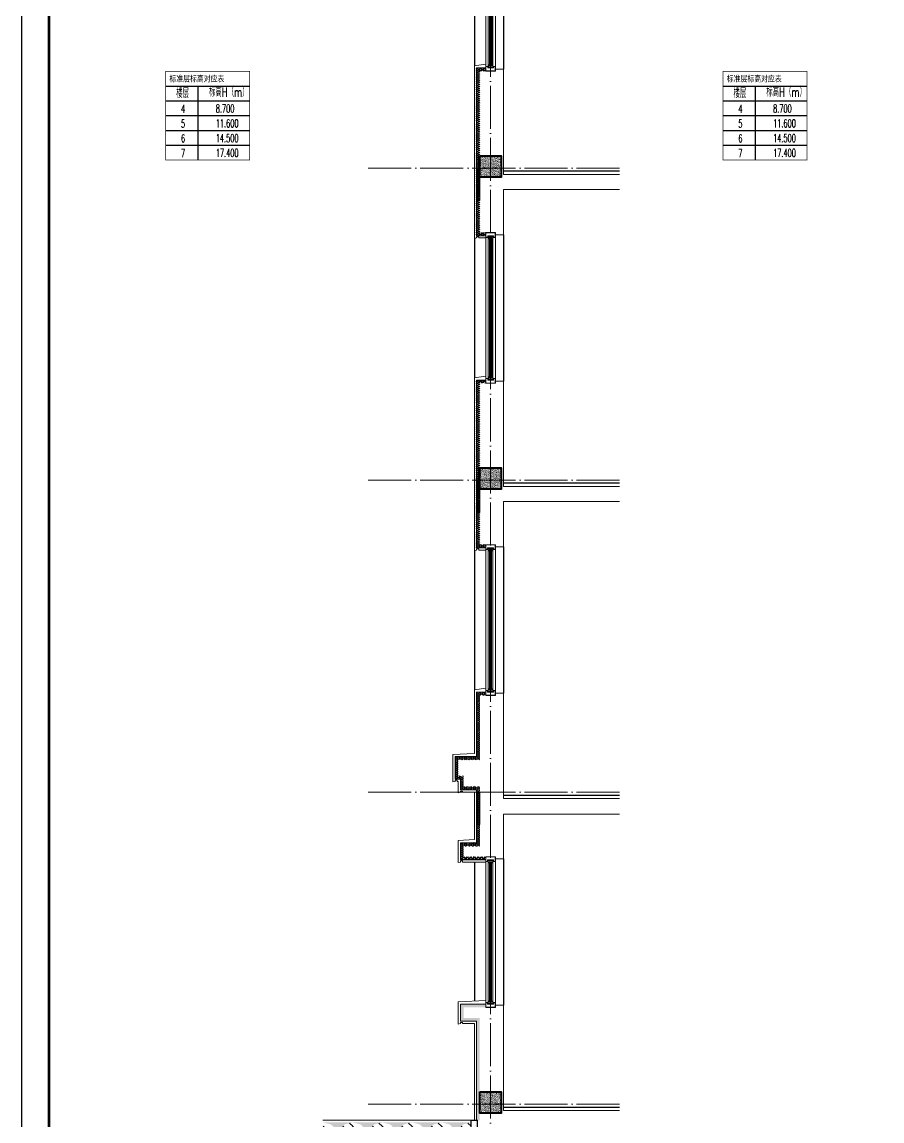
# Model space of a CAD drawing. Extents: x -518115 to 389031, y -231062 to 1628073.
# Drawn here: x 245830 to 253822, y -216562 to -206348 of the extents above; entities that cross this region are included whole.
import ezdxf

# ---------------------------------------------------------------- set-up
doc = ezdxf.new("R2010")
doc.units = 0
doc.header["$LTSCALE"] = 1000
doc.header["$MEASUREMENT"] = 0
doc.linetypes.add('DASH', pattern=[0.35, 0.25, -0.1])
doc.linetypes.add('DOTE', pattern=[2.42, 2, -0.2, 0.02, -0.2])
for name, color, linetype in [('C-Sheet-图框', 101, 'Continuous'), ('COLUMN', 9, 'Continuous'), ('PUB_TEXT', 4, 'Continuous'), ('图框', 140, 'Continuous'), ('看线', 251, 'Continuous'), ('立面-看线', 251, 'Continuous')]:
    doc.layers.add(name, color=color, linetype=linetype)
for name, color, linetype, lineweight in [('DOTE', 19, 'DOTE', 9), ('PUB_HATCH', 8, 'Continuous', 9), ('S_WINDOW', 144, 'Continuous', 15), ('WALL', 9, 'Continuous', 40), ('内粉刷', 37, 'Continuous', 9), ('立面-中轮廓线', 213, 'Continuous', 35), ('粉刷', 251, 'Continuous', 9), ('细细', 250, 'Continuous', 0)]:
    doc.layers.add(name, color=color, linetype=linetype, lineweight=lineweight)
doc.layers.add('yichutu', color=7, linetype='Continuous', true_color=0xffffff, plot=False)
doc.styles.add('_TCH_DIM', font='SIMPLEX.shx', dxfattribs={"width": 0.7, "bigfont": 'GBCBIG.shx'})
doc.styles.add('宋体', font='', dxfattribs={"height": 50})
doc.styles.get('宋体').set_extended_font_data('SimSun')
pattern_1 = [(50, (28072.99, 249033.25), (143.452037, -12.550427), [15, -165]), (355, (28072.99, 249033.25), (-27.750267, 150.438427), [12, -132]), (100.4514, (28084.94, 249032.2), (115.701876, 137.88791), [12.74804, -140.22842]), (46.1842, (28072.99, 249073.25), (213.44821, -33.1038), [22.5, -247.5]), (96.6356, (28090.77, 249070.5), (186.93254, 194.82357), [19.12206, -210.3426]), (351.1842, (28072.99, 249073.25), (186.93239, 194.82372), [18, -198]), (21, (28092.99, 249063.25), (119.38141, -80.52378), [15, -165]), (326, (28092.99, 249063.25), (48.663066, 145.03001), [12, -132]), (71.4514, (28102.93, 249056.54), (168.044526, 64.5061), [12.74804, -140.22842]), (37.5, (28072.986, 249033.25), (2.431971, 66.578771), [0, -130.4, 0, -134, 0, -132.5]), (7.5, (28072.986, 249033.25), (52.613907, 78.882342), [0, -76.4, 0, -127.4, 0, -50.5]), (327.5, (28028.386, 249033.25), (106.764487, -4.510974), [0, -50, 0, -156, 0, -207]), (317.5, (28008.39, 249033.25), (116.637234, 20.020996), [0, -65, 0, -103.6, 0, -147])]
pattern_2 = [(0, (-1465833.181, -475865.907), (16.66875, 9.623705), [11.1125, -22.225]), (120, (-1465833.181, -475865.907), (-16.66874801, 9.62370845), [11.1125, -22.225]), (60, (-1465833.181, -475865.907), (1.99e-06, 19.24741345), [-22.225, 11.1125])]
pattern_3 = [(315, (-218910.2607, -140541.0897), (-1.767766953, -1.767766953), []), (315, (-218909.0822, -140541.0897), (-1.767766953, -1.767766953), [])]
pattern_4 = [(315, (-218910.2607, -141979.3279), (-1.767766953, -1.767766953), []), (315, (-218909.0822, -141979.3279), (-1.767766953, -1.767766953), [])]
pattern_5 = [(0, (-811253.24, -385446.952), (16.66875, 9.623705), [11.1125, -22.225]), (120, (-811253.24, -385446.952), (-16.66874801, 9.62370845), [11.1125, -22.225]), (60, (-811253.24, -385446.952), (1.99e-06, 19.24741345), [-22.225, 11.1125])]

# ---------------------------------------------------------------- blocks, each defined once
blk = doc.blocks.new('$LinePat$素土夯实')
at = {"color": 0}
for p, q in [((0, -210), (210, 0)), ((120, -300), (420, 0)), ((420, 0), (608, -188)), ((495, -300), (795, 0)), ((615, 0), (705, -90)), ((315, -105), (502, -293)), ((210, -210), (300, -300)), ((705, -300), (795, -210))]:
    blk.add_line(p, q, dxfattribs=at)
blk = doc.blocks.new('$LinePat$自然土壤')
at = {"color": 0}
for p, q in [((0, -90), (71, -19)), ((0, -300), (211, -89)), ((210, -300), (286, -224)), ((420, -300), (630, -90))]:
    blk.add_line(p, q, dxfattribs=at)
for points in [[(0, 0), (630, 0), (168, -45), (462, -45)], [(168, -45), (462, -45), (252, -132), (378, -132)], [(252, -132), (378, -132), (315, -300)]]:
    blk.add_solid(points, dxfattribs=at)
blk = doc.blocks.new('sanshui')
at = {"layer": '粉刷'}
h = blk.add_hatch(dxfattribs=at)
h.set_pattern_fill('混凝土', color=256, scale=20)
h.set_pattern_definition(pattern_1)
edge = h.paths.add_edge_path()
edge.add_line((346318, 427330), (346258, 427330))
edge.add_line((346258, 427330), (346258, 427160))
edge.add_arc((346158, 427160), 100, 271.7184, 360, ccw=False)
edge.add_line((346161, 427060), (345138, 427030))
edge.add_line((345138, 427030), (345138, 426970))
edge.add_line((345138, 426970), (346318, 427005))
edge.add_line((346318, 427005), (346318, 427330))
h = blk.add_hatch(dxfattribs=at)
h.set_pattern_fill('混凝土', color=256, scale=20)
h.set_pattern_definition(pattern_1)
h.paths.add_polyline_path([(346338, 426896), (346338, 426996), (345038, 426957), (345038, 426857)])
at = {"layer": 'COLUMN'}
for p, q in [((346258, 427330), (346318, 427330)), ((346258, 427160), (346258, 427330)), ((346318, 426995), (346318, 427330)), ((346161, 427060), (345138, 427030)), ((346338, 426996), (345038, 426957)), ((345038, 426857), (345038, 426957)), ((345138, 426960), (345138, 427030)), ((346338, 426896), (345038, 426857))]:
    blk.add_line(p, q, dxfattribs=at)
blk.add_arc((346158, 427160), 100, 271.7184, 0, dxfattribs=at)
at = {"layer": '立面-中轮廓线', "linetype": 'DASH', "ltscale": 0.3}
blk.add_lwpolyline([(345028, 426857), (345028, 426966), (346318, 427005)], dxfattribs=at)
at = {"layer": '粉刷'}
blk.add_line((344881, 427330), (346258, 427330), dxfattribs=at)
at = {"layer": '粉刷', "yscale": 0.4, "zscale": 0.4}
for name, p, xscale, rotation in [('$LinePat$自然土壤', (345157, 427310), -0.4369306507241237, 359.9999999999903), ('$LinePat$自然土壤', (345432, 427310), -0.4369306507241237, 359.9999999999903), ('$LinePat$自然土壤', (345707, 427310), -0.4369306507241237, 359.9999999999903), ('$LinePat$自然土壤', (345983, 427310), -0.4369306507241237, 359.9999999999903), ('$LinePat$自然土壤', (346258, 427310), -0.4369306507241237, 359.9999999999903), ('$LinePat$素土夯实', (345444, 426869), -0.5117605352322558, 1.718358001643932), ('$LinePat$素土夯实', (345851, 426881), -0.5117605352322558, 1.718358001643932), ('$LinePat$素土夯实', (346258, 426893), -0.5117605352322558, 1.718358001643932)]:
    blk.add_blockref(name, p, dxfattribs=dict(at, xscale=xscale, rotation=rotation))
blk = doc.blocks.new('GFDDDDRG')
at = {"layer": '图框'}
blk.add_lwpolyline([(923310, -107437), (923310, -159999), (893610, -159999), (893610, -107437)], close=True, dxfattribs=at)
blk.add_lwpolyline([(923310, -107437), (923310, -159999), (893610, -159999), (893610, -107437)], close=True, dxfattribs=at)
at = {"layer": '图框', "const_width": 50}
blk.add_lwpolyline([(894110, -159499), (922810, -159499), (922810, -108687), (894110, -108687)], close=True, dxfattribs=at)
blk = doc.blocks.new('yct-1051-594-26275-14850-25-1002.0')
at = {"layer": 'yichutu', "color": 7, "true_color": 0xffffff}
blk.add_lwpolyline([(0, 0), (0, 14850), (26275, 14850), (26275, 0)], close=True, dxfattribs=at)
blk = doc.blocks.new('zrszerf')
at = {"layer": '细细'}
h = blk.add_hatch(dxfattribs=at)
h.set_pattern_fill('金属', color=256, style=0)
h.set_pattern_definition(pattern_3)
h.paths.add_polyline_path([(257695, 608543), (257715, 608543), (257715, 608557), (257765, 608557), (257765, 608543), (257785, 608543), (257785, 608588), (257695, 608588)])
h.paths.add_polyline_path([(257713, 608559), (257713, 608545), (257697, 608545), (257697, 608586), (257783, 608586), (257783, 608545), (257767, 608545), (257767, 608559)], flags=16)
h = blk.add_hatch(dxfattribs=at)
h.set_pattern_fill('金属', color=256, style=0)
h.set_pattern_definition(pattern_3)
h.paths.add_polyline_path([(257762, 608555), (257762, 608530), (257750, 608530), (257750, 608540), (257729, 608540), (257729, 608530), (257717, 608530), (257717, 608555)])
h.paths.add_polyline_path([(257719, 608553), (257719, 608532), (257727, 608532), (257727, 608542), (257752, 608542), (257752, 608532), (257760, 608532), (257760, 608553)], flags=16)
h = blk.add_hatch(color=256, dxfattribs=at)
edge = h.paths.add_edge_path()
edge.add_line((257735, 608540), (257735, 608528))
edge.add_arc((257740, 608520), 9.44, 61.5175, 118.4825, ccw=False)
edge.add_line((257744, 608528), (257744, 608540))
edge.add_arc((257740, 608548), 9.44, 241.5175, 298.4825, ccw=False)
h = blk.add_hatch(dxfattribs=at)
h.set_pattern_fill('金属', color=256, style=0)
h.set_pattern_definition(pattern_4)
h.paths.add_polyline_path([(257695, 607233), (257715, 607233), (257715, 607220), (257765, 607220), (257765, 607233), (257785, 607233), (257785, 607188), (257695, 607188)])
h.paths.add_polyline_path([(257713, 607218), (257713, 607231), (257697, 607231), (257697, 607190), (257783, 607190), (257783, 607231), (257767, 607231), (257767, 607218)], flags=16)
h = blk.add_hatch(dxfattribs=at)
h.set_pattern_fill('金属', color=256, style=0)
h.set_pattern_definition(pattern_4)
h.paths.add_polyline_path([(257762, 607222), (257762, 607247), (257750, 607247), (257750, 607237), (257729, 607237), (257729, 607247), (257717, 607247), (257717, 607222)])
h.paths.add_polyline_path([(257719, 607224), (257719, 607245), (257727, 607245), (257727, 607235), (257752, 607235), (257752, 607245), (257760, 607245), (257760, 607224)], flags=16)
h = blk.add_hatch(color=256, dxfattribs=at)
edge = h.paths.add_edge_path()
edge.add_line((257735, 607237), (257735, 607249))
edge.add_arc((257740, 607257), 9.44, 241.5175, 298.4825)
edge.add_line((257744, 607249), (257744, 607237))
edge.add_arc((257740, 607229), 9.44, 61.5175, 118.4825)
at = {"layer": 'S_WINDOW'}
for p, q in [((257695, 607233), (257695, 608543)), ((257717, 607247), (257717, 608530)), ((257762, 607247), (257762, 608530)), ((257785, 607233), (257785, 608543))]:
    blk.add_line(p, q, dxfattribs=at)
for points in [[(257785, 608588), (257785, 608543), (257765, 608543), (257765, 608557), (257715, 608557), (257715, 608543), (257695, 608543), (257695, 608588)], [(257783, 608586), (257783, 608545), (257767, 608545), (257767, 608559), (257713, 608559), (257713, 608545), (257697, 608545), (257697, 608586)], [(257762, 608555), (257762, 608530), (257750, 608530), (257750, 608540), (257729, 608540), (257729, 608530), (257717, 608530), (257717, 608555)], [(257760, 608553), (257760, 608532), (257752, 608532), (257752, 608542), (257727, 608542), (257727, 608532), (257719, 608532), (257719, 608553)], [(257785, 607188), (257785, 607233), (257765, 607233), (257765, 607220), (257715, 607220), (257715, 607233), (257695, 607233), (257695, 607188)], [(257783, 607190), (257783, 607231), (257767, 607231), (257767, 607218), (257713, 607218), (257713, 607231), (257697, 607231), (257697, 607190)], [(257762, 607222), (257762, 607247), (257750, 607247), (257750, 607237), (257729, 607237), (257729, 607247), (257717, 607247), (257717, 607222)], [(257760, 607224), (257760, 607245), (257752, 607245), (257752, 607235), (257727, 607235), (257727, 607245), (257719, 607245), (257719, 607224)]]:
    blk.add_lwpolyline(points, close=True, dxfattribs=at)
at = {"layer": '细细'}
for points in [[(257729, 608530), (257729, 607247)], [(257735, 607249), (257735, 608540)], [(257744, 607249), (257744, 608540)], [(257750, 608530), (257750, 607247)]]:
    blk.add_lwpolyline(points, dxfattribs=at)
for points in [[(257735, 608540), (257735, 608528, -0.253805), (257744, 608528), (257744, 608540, -0.253805)], [(257735, 607237), (257735, 607249, 0.253805), (257744, 607249), (257744, 607237, 0.253805)]]:
    blk.add_lwpolyline(points, format="xyb", close=True, dxfattribs=at)
blk = doc.blocks.new('A$C47771182')
at = {"layer": '立面-看线'}
h = blk.add_hatch(dxfattribs=at)
h.set_pattern_fill('HONEY', color=256, scale=7)
h.set_pattern_definition(pattern_5)
h.paths.add_polyline_path([(30, 0), (0, 0), (0, 900), (-55, 900), (-55, 930), (30, 930)])
h = blk.add_hatch(dxfattribs=at)
h.set_pattern_fill('HONEY', color=256, scale=7)
h.set_pattern_definition(pattern_5)
h.paths.add_polyline_path([(30, 0), (0, 0), (0, -600), (-55, -600), (-55, -630), (30, -630)])
blk = doc.blocks.new('GDGDGRDDSF')
at = {"layer": '立面-看线'}
h = blk.add_hatch(dxfattribs=at)
h.set_pattern_fill('碎沙', color=256, scale=4)
h.set_pattern_definition([(37.5, (148811.253, -502733.035), (-0.32000626, 9.78826475), [0, -7.7216, 0, -8.636, 0, -8.255]), (7.5, (148811.253, -502733.035), (8.99046566, 14.33650201), [0, -4.1656, 0, -6.9596, 0, -2.667]), (327.5, (148805.004, -502733.035), (15.819847405, 0.02874369), [0, -2.54, 0, -9.144, 0, -11.938]), (317.5, (148805.004, -502733.035), (15.27112905, 4.45858647), [0, -1.27, 0, -5.9944, 0, -6.858])])
h.paths.add_polyline_path([(949864, -117371), (950064, -117371), (950064, -117171), (949864, -117171)])
at = {"layer": 'PUB_HATCH', "color": 215, "true_color": 0xa953a0}
blk.add_lwpolyline([(949919, -117916), (949834, -117916), (949834, -116356), (949919, -116356)], dxfattribs=at)
at = {"layer": 'WALL'}
blk.add_lwpolyline([(949864, -117171), (950064, -117171), (950064, -117371), (949864, -117371)], close=True, dxfattribs=at)
at = {"layer": '内粉刷'}
blk.add_line((949814, -117286), (949814, -117936), dxfattribs=at)
for points in [[(949814, -117286), (949814, -116336), (949919, -116321)], [(950009, -116366), (950084, -116366), (950084, -117346)], [(951163, -117346), (950084, -117346)], [(950009, -117906), (950084, -117906), (950084, -117486), (951163, -117486)], [(949854, -117936), (949854, -117926), (949834, -117926), (949834, -117936), (949814, -117941), (949814, -117936)], [(949854, -117936), (949919, -117936)]]:
    blk.add_lwpolyline(points, dxfattribs=at)
at = {"layer": '看线'}
for p, q in [((950084, -115006), (950084, -116366)), ((949814, -115036), (949814, -116336))]:
    blk.add_line(p, q, dxfattribs=at)
at = {"layer": '看线', "color": 32}
blk.add_lwpolyline([(951163, -117316), (950084, -117316)], dxfattribs=at)
blk.add_blockref('zrszerf', (692225, -723574))
at = {"xscale": -1}
blk.add_blockref('A$C47771182', (949864, -117286), dxfattribs=at)
blk = doc.blocks.new('VDVDXAXFSFFX')
at = {"layer": 'PUB_HATCH'}
h = blk.add_hatch(dxfattribs=at)
h.set_pattern_fill('DOTS', color=251, scale=2, style=0)
h.set_pattern_definition([(0, (924712.4965, -148185.593), (1.5875, 3.175), [0, -3.175])])
h.paths.add_polyline_path([(924682, -148186), (924712, -148186), (924712, -147936), (924712, -147886), (924712, -147886), (924712, -147886), (924682, -147886)])
at = {"layer": 'PUB_HATCH', "color": 5}
blk.add_lwpolyline([(924712, -147886), (924682, -147886), (924682, -148186), (924712, -148186)], close=True, dxfattribs=at)

msp = doc.modelspace()

# ---------------------------------------------------------------- hatches: boundary and pattern name
at = {"layer": '立面-看线'}
h = msp.add_hatch(dxfattribs=at)
h.set_pattern_fill('HONEY', color=256, scale=7)
h.set_pattern_definition(pattern_2)
h.paths.add_polyline_path([(250054.6, -213175), (250084.6, -213175), (250084.6, -212605), (250139.6, -212605), (250139.6, -212575), (250054.6, -212575)])
h = msp.add_hatch(dxfattribs=at)
h.set_pattern_fill('HONEY', color=256, scale=7)
h.set_pattern_definition(pattern_2)
h.paths.add_polyline_path([(249854.6, -213175), (249854.6, -213385), (249904.6, -213385), (249904.6, -213485), (250054.6, -213485), (250054.6, -213975), (249904.6, -213975), (249904.6, -214135), (250139.6, -214135), (250139.6, -214105), (250084.6, -214105), (250084.6, -214105), (249934.6, -214105), (249934.6, -214005), (250084.6, -214005), (250084.6, -213455), (249934.6, -213455), (249934.6, -213355), (249884.6, -213355), (249884.6, -213205), (250084.6, -213205), (250084.6, -213175)])
h = msp.add_hatch(dxfattribs=at)
h.set_pattern_fill('HONEY', color=256, scale=7)
h.set_pattern_definition([(0, (-1465833.181, -475565.907), (16.66875, 9.623705), [11.1125, -22.225]), (120, (-1465833.181, -475565.907), (-16.66874801, 9.62370845), [11.1125, -22.225]), (60, (-1465833.181, -475565.907), (1.99e-06, 19.24741345), [-22.225, 11.1125])])
h.paths.add_polyline_path([(250139.6, -215505), (250139.6, -215475), (249904.6, -215475), (249904.6, -215635), (250054.6, -215635), (250054.6, -216255), (250054.6, -216555), (250084.6, -216555), (250084.6, -215605), (249934.6, -215605), (249934.6, -215505)])
h = msp.add_hatch(dxfattribs=at)
h.set_pattern_fill('碎沙', color=256, scale=4)
h.set_pattern_definition([(37.5, (-550968.689, -601851.986), (-0.32000626, 9.78826475), [0, -7.7216, 0, -8.636, 0, -8.255]), (7.5, (-550968.689, -601851.986), (8.99046566, 14.33650201), [0, -4.1656, 0, -6.9596, 0, -2.667]), (327.5, (-550974.937, -601851.986), (15.819847405, 0.02874369), [0, -2.54, 0, -9.144, 0, -11.938]), (317.5, (-550974.937, -601851.986), (15.27112905, 4.45858647), [0, -1.27, 0, -5.9944, 0, -6.858])])
h.paths.add_polyline_path([(250084.6, -216490), (250284.6, -216490), (250284.6, -216290), (250084.6, -216290)])

# ---------------------------------------------------------------- linework, layer by layer
at = {"layer": 'C-Sheet-图框', "color": 0}
for p, q in [((247164.5, -206942.5), (247947.3, -206942.5)), ((247164.5, -206942.5), (247947.3, -206942.5)), ((247464.8, -206942.5), (247464.8, -207630)), ((252343.4, -206942.5), (253126.2, -206942.5)), ((252343.4, -206942.5), (253126.2, -206942.5)), ((252643.8, -206942.5), (252643.8, -207630)), ((247164.5, -207080), (247947.3, -207080)), ((252343.4, -207080), (253126.2, -207080)), ((247164.5, -207217.5), (247947.3, -207217.5)), ((252343.4, -207217.5), (253126.2, -207217.5)), ((247164.5, -207355), (247947.3, -207355)), ((252343.4, -207355), (253126.2, -207355)), ((247164.5, -207492.5), (247947.3, -207492.5)), ((252343.4, -207492.5), (253126.2, -207492.5))]:
    msp.add_line(p, q, dxfattribs=at)
at = {"layer": 'C-Sheet-图框', "color": 0, "const_width": 6}
for points in [[(247164.5, -207630), (247947.3, -207630), (247947.3, -206805), (247164.5, -206805)], [(252343.4, -207630), (253126.2, -207630), (253126.2, -206805), (252343.4, -206805)]]:
    msp.add_lwpolyline(points, close=True, dxfattribs=at)
at = {"layer": 'DOTE', "linetype": 'DOTE', "ltscale": 0.2}
for p, q in [((250184.6, -217505), (250184.6, -197905)), ((251383.1, -207705), (249014.4, -207705)), ((251383.1, -210605), (249014.4, -210605)), ((251383.1, -213505), (249014.4, -213505)), ((251383.1, -216405), (249014.4, -216405))]:
    msp.add_line(p, q, dxfattribs=at)
at = {"layer": 'PUB_HATCH', "color": 215, "true_color": 0xa953a0}
for points in [[(250054.6, -213175), (250054.6, -212575), (250139.6, -212575)], [(250054.6, -213175), (249854.6, -213175), (249854.6, -213385), (249904.6, -213385), (249904.6, -213485), (250054.6, -213485), (250054.6, -213975), (249904.6, -213975), (249904.6, -214135), (250139.6, -214135)], [(250054.6, -216555), (250054.6, -215635), (249904.6, -215635), (249904.6, -215475), (250054.6, -215475), (250054.6, -215475), (250139.6, -215475)]]:
    msp.add_lwpolyline(points, dxfattribs=at)
at = {"layer": 'WALL'}
msp.add_lwpolyline([(250084.6, -216290), (250284.6, -216290), (250284.6, -216490), (250084.6, -216490)], close=True, dxfattribs=at)
at = {"layer": '内粉刷'}
for points in [[(250034.6, -213145), (250034.6, -212555), (250139.6, -212540)], [(250229.6, -212585), (250304.6, -212585), (250304.6, -213565)], [(250034.6, -213145), (249834.6, -213155), (249834.6, -213405)], [(249874.6, -213405), (249874.6, -213395), (249854.6, -213395), (249854.6, -213405), (249834.6, -213410), (249834.6, -213405)], [(249874.6, -213405), (249884.6, -213405), (249884.6, -213505)], [(249924.6, -213505), (249924.6, -213495), (249904.6, -213495), (249904.6, -213505), (249884.6, -213510), (249884.6, -213505)], [(249924.6, -213505), (250034.6, -213505), (250034.6, -213945), (249884.6, -213955), (249884.6, -214155)], [(251383.1, -213565), (250304.6, -213565)], [(250229.6, -214125), (250304.6, -214125), (250304.6, -213710), (251383.1, -213710)], [(249924.6, -214155), (249924.6, -214145), (249904.6, -214145), (249904.6, -214155), (249884.6, -214160), (249884.6, -214155)], [(249924.6, -214155), (250139.6, -214155)], [(249884.6, -215655), (249884.6, -215655), (249884.6, -215455), (250139.6, -215440)], [(250229.6, -215485), (250304.6, -215485), (250304.6, -216465)], [(249924.6, -215655), (249924.6, -215645), (249904.6, -215645), (249904.6, -215655), (249884.6, -215660), (249884.6, -215655)], [(250034.6, -216555), (250034.6, -215655), (249924.6, -215655)], [(251383.1, -216465), (250304.6, -216465)]]:
    msp.add_lwpolyline(points, dxfattribs=at)
at = {"layer": '看线'}
for p, q in [((250304.6, -211225), (250304.6, -212585)), ((250034.6, -211255), (250034.6, -212555)), ((250034.6, -214155), (250034.6, -215446.2)), ((250304.6, -214125), (250304.6, -215485))]:
    msp.add_line(p, q, dxfattribs=at)
at = {"layer": '看线', "color": 32}
for points in [[(251383.1, -213535), (250304.6, -213535)], [(251383.1, -216435), (250304.6, -216435)]]:
    msp.add_lwpolyline(points, dxfattribs=at)

# ---------------------------------------------------------------- block references
at = {"xscale": 0.5, "yscale": 0.5, "zscale": 0.5}
msp.add_blockref('GFDDDDRG', (-200974.4, -141678.5), dxfattribs=at)
for name, p in [('GDGDGRDDSF', (-699779.9, -90419)), ('VDVDXAXFSFFX', (-674627.9, -59819.4)), ('GDGDGRDDSF', (-699779.9, -93319)), ('VDVDXAXFSFFX', (-674627.9, -62719.4)), ('zrszerf', (-7555.4, -819793.4)), ('VDVDXAXFSFFX', (-674627.9, -65619.4)), ('zrszerf', (-7555.4, -822693.4)), ('sanshui', (-96253.6, -643884.7))]:
    msp.add_blockref(name, p)
at = {"layer": 'yichutu', "rotation": 270}
msp.add_blockref('yct-1051-594-26275-14850-25-1002.0', (245830.5, -195397), dxfattribs=at)

# ---------------------------------------------------------------- texts
at = {"layer": 'PUB_TEXT', "color": 2, "style": '宋体', "width": 0.8}
for p in [(247200.5, -206902.6), (252379.4, -206902.6)]:
    msp.add_text('标准层标高对应表', height=56.96, dxfattribs=at).set_placement(p)
at = {"layer": 'PUB_TEXT', "style": '_TCH_DIM'}
for s, height, width, p in [('楼层', 84.4, 0.7, (247263.6, -207053.1)), ('标高H（m）', 84.4, 0.7, (247568.2, -207042)), ('楼层', 84.4, 0.7, (252442.6, -207053.1)), ('标高H（m）', 84.4, 0.7, (252747.1, -207042)), ('4', 74.4, 0.494118, (247307.9, -207191.2)), ('8.700', 74.38, 0.494118, (247631.3, -207189.3)), ('4', 74.4, 0.494118, (252486.9, -207191.2)), ('8.700', 74.38, 0.494118, (252810.2, -207189.3)), ('5', 74.4, 0.494118, (247307.9, -207328.7)), ('11.600', 74.38, 0.494118, (247631.3, -207326.8)), ('5', 74.4, 0.494118, (252486.9, -207328.7)), ('11.600', 74.38, 0.494118, (252810.2, -207326.8)), ('6', 74.4, 0.494118, (247307.9, -207466.2)), ('14.500', 74.38, 0.494118, (247631.3, -207464.3)), ('6', 74.4, 0.494118, (252486.9, -207466.2)), ('14.500', 74.38, 0.494118, (252810.2, -207464.3)), ('7', 74.4, 0.494118, (247307.9, -207603.7)), ('17.400', 74.38, 0.494118, (247631.3, -207601.8)), ('7', 74.4, 0.494118, (252486.9, -207603.7)), ('17.400', 74.38, 0.494118, (252810.2, -207601.8))]:
    msp.add_text(s, height=height, dxfattribs=dict(at, width=width)).set_placement(p)

doc.saveas('drawing.dxf')
